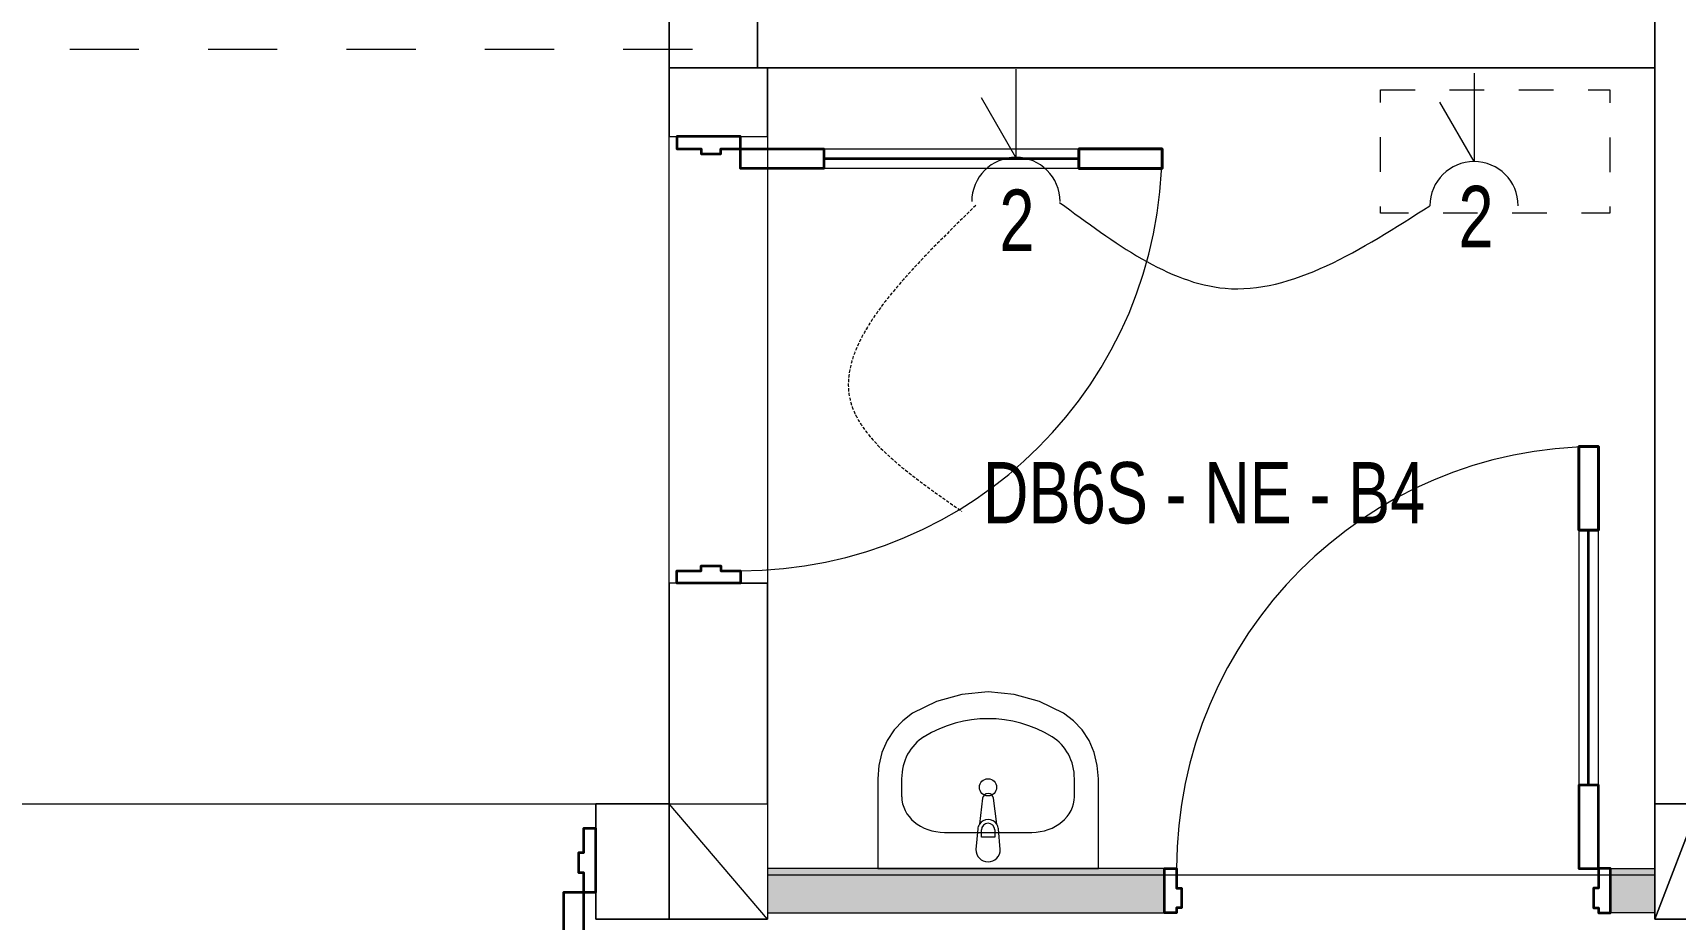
# Model space of a CAD drawing. Header units: millimetres. Extents: x -12392 to 16131, y -4930 to 15514.
# Drawn here: x -6908 to -3559, y 3773 to 5580 of the extents above; entities that cross this region are included whole.
import ezdxf

# ---------------------------------------------------------------- set-up
doc = ezdxf.new("R2010")
doc.units = ezdxf.units.MM
for name, pattern in [('IMPORT-Dashed', [282.222223, 141.111112, -141.111112]), ('IMPORT-Small Dashed', [141.111111, 70.555556, -70.555556]), ('WSP_NZ_Hidden', [9.5, 6.5, -3])]:
    doc.linetypes.add(name, pattern=pattern)
for name, color, linetype, lineweight in [('A-Des_ Fittings General_Pen_No__1', 250, 'Continuous', 13), ('A-Des_ Walls', 250, 'Continuous', 13), ('A-Des_ Walls_Pen_No__81', 251, 'Continuous', 18), ('L06 Enlarged Ground Proposed Plan 01_GFEnlarged Proposed Plan 01_dwg', 8, 'Continuous', 13), ('New_A-Des_ Fittings General_Pen_No__1', 250, 'Continuous', 13), ('New_A-Des_ Fittings Plumbing_Pen_No__75', 7, 'Continuous', 18), ('New_A-Des_ Walls_Pen_No__193', 9, 'Continuous', 13), ('New_A-Des_ Walls_Pen_No__27', 7, 'Continuous', 18), ('New_A-Des_ Walls_Pen_No__7', 250, 'Continuous', 13), ('New_A-Des_ Zones_Pen_No__94', 7, 'Continuous', 18), ('New_ARCHICAD Doors_Pen_No__3', 7, 'Continuous', 18), ('New_ARCHICAD Doors_Pen_No__43', 130, 'Continuous', 35), ('Non-Essential Power - MEC', 10, 'Continuous', 13)]:
    doc.layers.add(name, color=color, linetype=linetype, lineweight=lineweight)
doc.styles.add('Arial Narrow', font='ARIALN.TTF', dxfattribs={"width": 0.9, "height": 125})

# ---------------------------------------------------------------- blocks, each defined once
blk = doc.blocks.new('L06 Enlarged Ground Proposed Plan 01_GFEnlarged Proposed Plan 01_dwg_Wall_21_1-12186666-NEW GROUND FLOOR LAYOUT - ELECTRICAL PROPOSED PLAN 01')
at = {"layer": 'A-Des_ Walls', "color": 10}
for p, q in [((-3510.3, 4128.3), (-3510.3, 6108.3)), ((-3510.3, 4008.3), (-3510.3, 4128.3))]:
    blk.add_line(p, q, dxfattribs=at)
at = {"layer": 'A-Des_ Walls', "color": 10, "flags": 128}
blk.add_lwpolyline([(-3600.3, 8033.3), (-3600.3, 8008.3), (-3510.3, 8008.3), (-3510.3, 8033.3)], close=True, dxfattribs=at)
blk.add_lwpolyline([(-3510.3, 6108.3), (-3510.3, 7808.3), (-3600.3, 7808.3), (-3600.3, 4008.3), (-3510.3, 4008.3)], dxfattribs=at)
at = {"layer": 'A-Des_ Walls_Pen_No__81', "color": 254}
for p, q in [((-3600.3, 7808.3), (-3600.3, 5613.3)), ((-3510.3, 6108.3), (-3510.3, 7808.3)), ((-3510.3, 4128.3), (-3510.3, 6108.3)), ((-3600.3, 5508.3), (-3600.3, 4008.3)), ((-3510.3, 4008.3), (-3510.3, 4128.3))]:
    blk.add_line(p, q, dxfattribs=at)
at = {"layer": 'A-Des_ Walls_Pen_No__81', "color": 254, "flags": 128}
blk.add_lwpolyline([(-3510.3, 8008.3), (-3510.3, 8033.3), (-3600.3, 8033.3), (-3600.3, 8008.3)], dxfattribs=at)
blk = doc.blocks.new('L06 Enlarged Ground Proposed Plan 01_GFEnlarged Proposed Plan 01_dwg_Wall_38_1-12186688-NEW GROUND FLOOR LAYOUT - ELECTRICAL PROPOSED PLAN 01')
at = {"layer": 'A-Des_ Walls', "color": 10}
blk.add_line((-3600.3, 3773.3), (-3164.1, 3773.3), dxfattribs=at)
at = {"layer": 'A-Des_ Walls', "color": 10, "flags": 128}
blk.add_lwpolyline([(-3600.3, 4008.3), (-3600.3, 3773.3), (-3510.3, 4008.3)], close=True, dxfattribs=at)
blk.add_lwpolyline([(-2917.7, 3773.3), (-2015.3, 3773.3), (-2015.3, 3828.3), (-2015.3, 3958.3), (-2015.3, 4008.3), (-3510.3, 4008.3), (-3600.3, 3773.3)], dxfattribs=at)
at = {"layer": 'A-Des_ Walls_Pen_No__81', "color": 254, "flags": 128}
blk.add_lwpolyline([(-3164.1, 3773.3), (-3600.3, 3773.3), (-3600.3, 4008.3)], dxfattribs=at)
blk = doc.blocks.new('L06 Enlarged Ground Proposed Plan 01_GFEnlarged Proposed Plan 01_dwg_Wall_74_1-12186747-NEW GROUND FLOOR LAYOUT - ELECTRICAL PROPOSED PLAN 01')
at = {"layer": 'A-Des_ Walls', "color": 10, "flags": 128}
blk.add_lwpolyline([(-5430.3, 5508.3), (-3600.3, 5508.3), (-3600.3, 5613.3), (-5430.3, 5613.3)], close=True, dxfattribs=at)
at = {"layer": 'A-Des_ Walls_Pen_No__81', "color": 254}
for p, q in [((-3600.3, 5613.3), (-5430.3, 5613.3)), ((-5430.3, 5508.3), (-3600.3, 5508.3))]:
    blk.add_line(p, q, dxfattribs=at)
blk = doc.blocks.new('L06 Enlarged Ground Proposed Plan 01_GFEnlarged Proposed Plan 01_dwg_Basin 24-12186965-NEW GROUND FLOOR LAYOUT - ELECTRICAL PROPOSED PLAN 01')
at = {"layer": 'New_A-Des_ Fittings Plumbing_Pen_No__75', "color": 253}
for p, q in [((-5136.4, 4022.9), (-5136.4, 4059.6)), ((-4784.2, 4022.9), (-4784.2, 4059.6)), ((-4971.4, 4019.6), (-4978, 3966.6)), ((-4942.6, 3966.6), (-4949.2, 4019.6)), ((-4981.3, 3957.1), (-4985.3, 3915.2)), ((-4935.3, 3915.2), (-4939.3, 3957.1)), ((-5049.4, 3950.2), (-4871.2, 3950.2))]:
    blk.add_line(p, q, dxfattribs=at)
at = {"layer": 'New_A-Des_ Fittings Plumbing_Pen_No__75', "color": 253, "flags": 128}
blk.add_lwpolyline([(-4735.3, 3876.3), (-4735.3, 4059.6), (-4737.5, 4086.6), (-4743.9, 4112.7), (-4754.4, 4137.1), (-4768.7, 4159), (-4786.2, 4177.8), (-4806.4, 4192.8), (-4855.3, 4216.7), (-4907.1, 4231.4), (-4960.3, 4236.3), (-5013.5, 4231.4), (-5065.3, 4216.7), (-5114.2, 4192.8), (-5134.4, 4177.8), (-5151.9, 4159), (-5166.2, 4137.1), (-5176.7, 4112.7), (-5183.1, 4086.6), (-5185.3, 4059.6), (-5185.3, 3876.3)], close=True, dxfattribs=at)
blk.add_lwpolyline([(-4946.7, 3955), (-4946.7, 3940.1), (-4973.9, 3940.1), (-4973.9, 3955)], dxfattribs=at)
at = {"layer": 'New_A-Des_ Fittings Plumbing_Pen_No__75', "color": 253}
blk.add_circle((-4960.3, 4042), 17.5, dxfattribs=at)
for centre, radius, start, end in [((-4960.3, 4018.2), 11.2, 7.1389, 172.8611), ((-4960.3, 3955.2), 21.1, 147.229, 174.8304), ((-4960.3, 3955.2), 21.1, 32.771, 147.229), ((-4960.3, 3955), 13.6, 0, 180), ((-4960.3, 3955.2), 21.1, 5.1696, 32.771), ((-4960.3, 3915.2), 25, 180, 0)]:
    blk.add_arc(centre, radius, start, end, dxfattribs=at)
for centre, major_axis, ratio, start_param, end_param in [((-4960.3, 3876.3), (0, 305.5), 0.896739, 5.78621, 6.78016), ((-5049.5, 4059.6), (0, 97), 0.896739, 0.496975, 1.570796), ((-4871.2, 4059.6), (0, 97), 0.896739, 4.712389, 5.78621), ((-5049.3, 4022.9), (87, 0), 0.835889, 3.141593, 4.712389), ((-4871.3, 4022.9), (87, 0), 0.835889, 4.712389, 6.283185)]:
    blk.add_ellipse(centre, major_axis=major_axis, ratio=ratio, start_param=start_param, end_param=end_param, dxfattribs=at)
blk = doc.blocks.new('L06 Enlarged Ground Proposed Plan 01_GFEnlarged Proposed Plan 01_dwg_CI Tools Door_5-12187344-NEW GROUND FLOOR LAYOUT - ELECTRICAL PROPOSED PLAN 01')
at = {"layer": 'New_ARCHICAD Doors_Pen_No__3', "color": 253, "flags": 128}
blk.add_lwpolyline([(-5465.3, 5303.3), (-5465.3, 5343.3), (-4605.3, 5343.3), (-4605.3, 5303.3)], close=True, dxfattribs=at)
at = {"layer": 'New_ARCHICAD Doors_Pen_No__3', "color": 253}
blk.add_arc((-5465.3, 5343.3), 860, 270, 0, dxfattribs=at)
at = {"layer": 'New_ARCHICAD Doors_Pen_No__43', "color": 133}
blk.add_line((-5295.3, 5323.3), (-4775.3, 5323.3), dxfattribs=at)
at = {"layer": 'New_ARCHICAD Doors_Pen_No__43', "color": 133, "flags": 128}
for points in [[(-5545.3, 5333.3), (-5505.3, 5333.3), (-5505.3, 5343.3), (-5465.3, 5343.3), (-5465.3, 5368.3), (-5595.3, 5368.3), (-5595.3, 5343.3), (-5545.3, 5343.3), (-5545.3, 5333.3), (-5505.3, 5333.3), (-5505.3, 5343.3), (-5465.3, 5343.3), (-5465.3, 5368.3), (-5595.3, 5368.3), (-5595.3, 5343.3), (-5545.3, 5343.3)], [(-5295.3, 5303.3), (-5465.3, 5303.3), (-5465.3, 5343.3), (-5295.3, 5343.3), (-5295.3, 5303.3), (-5465.3, 5303.3), (-5465.3, 5343.3), (-5295.3, 5343.3)], [(-4605.3, 5303.3), (-4605.3, 5343.3), (-4775.3, 5343.3), (-4775.3, 5303.3), (-4775.3, 5343.3), (-4605.3, 5343.3), (-4605.3, 5303.3), (-4775.3, 5303.3)], [(-5545.3, 4493.3), (-5505.3, 4493.3), (-5505.3, 4483.3), (-5465.3, 4483.3), (-5465.3, 4458.3), (-5595.3, 4458.3), (-5595.3, 4483.3), (-5545.3, 4483.3), (-5545.3, 4493.3), (-5505.3, 4493.3), (-5505.3, 4483.3), (-5465.3, 4483.3), (-5465.3, 4458.3), (-5595.3, 4458.3), (-5595.3, 4483.3), (-5545.3, 4483.3)]]:
    blk.add_lwpolyline(points, close=True, dxfattribs=at)
blk = doc.blocks.new('L06 Enlarged Ground Proposed Plan 01_GFEnlarged Proposed Plan 01_dwg_CI Tools Door_3-12187345-NEW GROUND FLOOR LAYOUT - ELECTRICAL PROPOSED PLAN 01')
at = {"layer": 'New_ARCHICAD Doors_Pen_No__3', "color": 253, "flags": 128}
blk.add_lwpolyline([(-5825.3, 3828.3), (-5785.3, 3828.3), (-5785.3, 2633.3), (-5825.3, 2633.3)], close=True, dxfattribs=at)
at = {"layer": 'New_ARCHICAD Doors_Pen_No__3', "color": 253}
blk.add_arc((-5785.3, 3828.3), 1195, 180, 270, dxfattribs=at)
at = {"layer": 'New_ARCHICAD Doors_Pen_No__43', "color": 133}
blk.add_line((-5805.3, 3463.3), (-5805.3, 2983.3), dxfattribs=at)
at = {"layer": 'New_ARCHICAD Doors_Pen_No__43', "color": 133, "flags": 128}
for points in [[(-6970.3, 3908.3), (-6970.3, 3868.3), (-6980.3, 3868.3), (-6980.3, 3828.3), (-7005.3, 3828.3), (-7005.3, 3958.3), (-6980.3, 3958.3), (-6980.3, 3908.3), (-6970.3, 3908.3), (-6970.3, 3868.3), (-6980.3, 3868.3), (-6980.3, 3828.3), (-7005.3, 3828.3), (-7005.3, 3958.3), (-6980.3, 3958.3), (-6980.3, 3908.3)], [(-5795.3, 3908.3), (-5795.3, 3868.3), (-5785.3, 3868.3), (-5785.3, 3828.3), (-5760.3, 3828.3), (-5760.3, 3958.3), (-5785.3, 3958.3), (-5785.3, 3908.3), (-5795.3, 3908.3), (-5795.3, 3868.3), (-5785.3, 3868.3), (-5785.3, 3828.3), (-5760.3, 3828.3), (-5760.3, 3958.3), (-5785.3, 3958.3), (-5785.3, 3908.3)], [(-5825.3, 3463.3), (-5825.3, 3828.3), (-5785.3, 3828.3), (-5785.3, 3463.3), (-5825.3, 3463.3), (-5825.3, 3828.3), (-5785.3, 3828.3), (-5785.3, 3463.3)], [(-5825.3, 2633.3), (-5785.3, 2633.3), (-5785.3, 2983.3), (-5825.3, 2983.3), (-5785.3, 2983.3), (-5785.3, 2633.3), (-5825.3, 2633.3), (-5825.3, 2983.3)]]:
    blk.add_lwpolyline(points, close=True, dxfattribs=at)
blk = doc.blocks.new('L06 Enlarged Ground Proposed Plan 01_GFEnlarged Proposed Plan 01_dwg_CI Tools Door_9-12187346-NEW GROUND FLOOR LAYOUT - ELECTRICAL PROPOSED PLAN 01')
at = {"layer": 'New_ARCHICAD Doors_Pen_No__3', "color": 253, "flags": 128}
blk.add_lwpolyline([(-3755.8, 3876.3), (-3715.8, 3876.3), (-3715.8, 4736.3), (-3755.8, 4736.3)], close=True, dxfattribs=at)
at = {"layer": 'New_ARCHICAD Doors_Pen_No__3', "color": 253}
blk.add_arc((-3715.8, 3876.3), 860, 90, 180, dxfattribs=at)
at = {"layer": 'New_ARCHICAD Doors_Pen_No__43', "color": 133}
blk.add_line((-3735.8, 4046.3), (-3735.8, 4566.3), dxfattribs=at)
at = {"layer": 'New_ARCHICAD Doors_Pen_No__43', "color": 133, "flags": 128}
for points in [[(-3755.8, 4736.3), (-3715.8, 4736.3), (-3715.8, 4566.3), (-3755.8, 4566.3), (-3715.8, 4566.3), (-3715.8, 4736.3), (-3755.8, 4736.3), (-3755.8, 4566.3)], [(-3755.8, 4046.3), (-3755.8, 3876.3), (-3715.8, 3876.3), (-3715.8, 4046.3), (-3755.8, 4046.3), (-3755.8, 3876.3), (-3715.8, 3876.3), (-3715.8, 4046.3)], [(-4565.8, 3836.3), (-4565.8, 3796.3), (-4575.8, 3796.3), (-4575.8, 3786.3), (-4600.8, 3786.3), (-4600.8, 3876.3), (-4575.8, 3876.3), (-4575.8, 3836.3), (-4565.8, 3836.3), (-4565.8, 3796.3), (-4575.8, 3796.3), (-4575.8, 3786.3), (-4600.8, 3786.3), (-4600.8, 3876.3), (-4575.8, 3876.3), (-4575.8, 3836.3)], [(-3725.8, 3836.3), (-3725.8, 3796.3), (-3715.8, 3796.3), (-3715.8, 3786.3), (-3690.8, 3786.3), (-3690.8, 3876.3), (-3715.8, 3876.3), (-3715.8, 3836.3), (-3725.8, 3836.3), (-3725.8, 3796.3), (-3715.8, 3796.3), (-3715.8, 3786.3), (-3690.8, 3786.3), (-3690.8, 3876.3), (-3715.8, 3876.3), (-3715.8, 3836.3)]]:
    blk.add_lwpolyline(points, close=True, dxfattribs=at)
blk = doc.blocks.new('L06 Enlarged Ground Proposed Plan 01_GFEnlarged Proposed Plan 01_dwg-12095837-NEW GROUND FLOOR LAYOUT - ELECTRICAL PROPOSED PLAN 01')
at = {"layer": 'New_A-Des_ Walls_Pen_No__193', "lineweight": 18}
for points in [[(-4600.8, 3786.3), (-4600.8, 3876.3), (-5410.3, 3876.3), (-5410.3, 3786.3)], [(-3600.3, 3786.3), (-3600.3, 3876.3), (-3690.8, 3876.3), (-3690.8, 3786.3)]]:
    blk.add_hatch(color=50, dxfattribs=at).paths.add_polyline_path(points)
at = {"color": 10, "lineweight": 13, "flags": 128}
for points in [[(-5590.3, 6032.2), (-5610.3, 6032.2), (-5610.3, 5508.3), (-5430.3, 5508.3), (-5430.3, 6032.2), (-5450.3, 6032.2), (-5555.3, 6032.2)], [(-5610.3, 5508.3), (-5610.3, 5368.3), (-5595.3, 5368.3), (-5465.3, 5368.3), (-5410.3, 5368.3), (-5410.3, 5508.3)], [(-5410.3, 4008.3), (-5410.3, 3773.3), (-5610.3, 4008.3), (-5410.3, 4008.3), (-5410.3, 4458.3), (-5465.3, 4458.3), (-5595.3, 4458.3), (-5610.3, 4458.3), (-5610.3, 4008.3)], [(-5760.3, 3828.3), (-5760.3, 3773.3), (-5610.3, 3773.3), (-5610.3, 4008.3), (-5760.3, 4008.3), (-5760.3, 3958.3)], [(-5610.3, 3773.3), (-5410.3, 3773.3), (-5610.3, 4008.3)]]:
    blk.add_lwpolyline(points, close=True, dxfattribs=at)
at = {"layer": 'A-Des_ Fittings General_Pen_No__1', "color": 9, "linetype": 'IMPORT-Dashed'}
blk.add_line((-5563, 5546), (-6908.2, 5546), dxfattribs=at)
at = {"layer": 'A-Des_ Walls_Pen_No__81', "color": 254, "flags": 128}
for points in [[(-5610.3, 6032.2), (-5610.3, 5508.3), (-5430.3, 5508.3)], [(-5595.3, 5368.3), (-5465.3, 5368.3), (-5410.3, 5368.3), (-5410.3, 5508.3), (-5610.3, 5508.3), (-5610.3, 5368.3)], [(-5595.3, 4458.3), (-5465.3, 4458.3), (-5410.3, 4458.3), (-5410.3, 4008.3), (-5410.3, 3773.3), (-5760.3, 3773.3)], [(-5610.3, 4458.3), (-5610.3, 4008.3), (-5760.3, 4008.3)]]:
    blk.add_lwpolyline(points, dxfattribs=at)
at = {"layer": 'New_A-Des_ Fittings General_Pen_No__1', "color": 9, "linetype": 'IMPORT-Small Dashed', "flags": 128}
blk.add_lwpolyline([(-4160.2, 5463.5), (-3692.7, 5463.5), (-3692.7, 5212.5), (-4160.2, 5212.5)], close=True, dxfattribs=at)
at = {"layer": 'New_A-Des_ Walls_Pen_No__27', "color": 253, "flags": 128}
blk.add_lwpolyline([(-5760.3, 3773.3), (-5760.3, 3828.3), (-5760.3, 3958.3), (-5760.3, 4008.3)], dxfattribs=at)
at = {"layer": 'New_A-Des_ Walls_Pen_No__7', "color": 9, "flags": 128}
blk.add_lwpolyline([(-4600.8, 3786.3), (-4600.8, 3876.3), (-5410.3, 3876.3), (-5410.3, 3786.3), (-4600.8, 3786.3)], dxfattribs=at)
blk.add_lwpolyline([(-3600.3, 3876.3), (-3600.3, 3786.3), (-3690.8, 3786.3), (-3690.8, 3876.3)], close=True, dxfattribs=at)
at = {"layer": 'New_A-Des_ Zones_Pen_No__94', "color": 253, "flags": 128}
for points in [[(-10975.3, 5793.3), (-10975.3, 4593.3), (-10340.3, 4593.3), (-10340.3, 4008.3), (-8665.3, 4008.3), (-8665.3, 4338.3), (-7230.3, 4338.3), (-7230.3, 4008.3), (-5610.3, 4008.3), (-5610.3, 5508.3), (-5610.3, 6943.3), (-6245.3, 6943.3), (-6245.3, 7793.3), (-5610.3, 7793.3), (-5610.3, 7808.3), (-10565.3, 7808.3), (-10565.3, 7583.3), (-10975.3, 7583.3), (-10975.3, 7293.3), (-10625.3, 7293.3), (-10625.3, 5793.3)], [(-5410.3, 3863.3), (-3600.3, 3863.3), (-3600.3, 5508.3), (-5410.3, 5508.3)]]:
    blk.add_lwpolyline(points, close=True, dxfattribs=at)
for name in ['L06 Enlarged Ground Proposed Plan 01_GFEnlarged Proposed Plan 01_dwg_Wall_21_1-12186666-NEW GROUND FLOOR LAYOUT - ELECTRICAL PROPOSED PLAN 01', 'L06 Enlarged Ground Proposed Plan 01_GFEnlarged Proposed Plan 01_dwg_Wall_74_1-12186747-NEW GROUND FLOOR LAYOUT - ELECTRICAL PROPOSED PLAN 01', 'L06 Enlarged Ground Proposed Plan 01_GFEnlarged Proposed Plan 01_dwg_CI Tools Door_5-12187344-NEW GROUND FLOOR LAYOUT - ELECTRICAL PROPOSED PLAN 01', 'L06 Enlarged Ground Proposed Plan 01_GFEnlarged Proposed Plan 01_dwg_Wall_38_1-12186688-NEW GROUND FLOOR LAYOUT - ELECTRICAL PROPOSED PLAN 01', 'L06 Enlarged Ground Proposed Plan 01_GFEnlarged Proposed Plan 01_dwg_CI Tools Door_9-12187346-NEW GROUND FLOOR LAYOUT - ELECTRICAL PROPOSED PLAN 01', 'L06 Enlarged Ground Proposed Plan 01_GFEnlarged Proposed Plan 01_dwg_Basin 24-12186965-NEW GROUND FLOOR LAYOUT - ELECTRICAL PROPOSED PLAN 01', 'L06 Enlarged Ground Proposed Plan 01_GFEnlarged Proposed Plan 01_dwg_CI Tools Door_3-12187345-NEW GROUND FLOOR LAYOUT - ELECTRICAL PROPOSED PLAN 01']:
    blk.add_blockref(name, (0, 0))

msp = doc.modelspace()

# ---------------------------------------------------------------- linework, layer by layer
at = {"layer": 'Non-Essential Power - MEC', "lineweight": 18}
for p, q in [((-4903.6, 5505.8), (-4903.6, 5325.8)), ((-3969.2, 5497.4), (-3969.2, 5317.4)), ((-4903.6, 5325.8), (-4973.6, 5447.1)), ((-3969.2, 5317.4), (-4039.2, 5438.6))]:
    msp.add_line(p, q, dxfattribs=at)
for centre in [(-4903.6, 5235.8), (-3969.2, 5227.4)]:
    msp.add_arc(centre, 90, 0, 180, dxfattribs=at)
at = {"layer": 'Non-Essential Power - MEC', "color": 18, "linetype": 'WSP_NZ_Hidden', "true_color": 0x000000}
msp.add_spline([(-4985.1, 5228), (-5240.3, 4826.4), (-5013.5, 4604.4)], degree=3, dxfattribs=at)
at = {"layer": 'Non-Essential Power - MEC'}
msp.add_spline([(-4814.4, 5234.1), (-4476.8, 5059.1), (-4059.2, 5227.4)], degree=3, dxfattribs=at)

# ---------------------------------------------------------------- block references
at = {"layer": 'L06 Enlarged Ground Proposed Plan 01_GFEnlarged Proposed Plan 01_dwg', "color": 253, "lineweight": 18}
msp.add_blockref('L06 Enlarged Ground Proposed Plan 01_GFEnlarged Proposed Plan 01_dwg-12095837-NEW GROUND FLOOR LAYOUT - ELECTRICAL PROPOSED PLAN 01', (0, 0), dxfattribs=at)

# ---------------------------------------------------------------- texts
at = {"layer": 'Non-Essential Power - MEC', "color": 1, "char_height": 125, "width": 86.582, "attachment_point": 1, "style": 'Arial Narrow'}
for insert in [(-4937.3, 5260.2), (-4001.1, 5267.8)]:
    msp.add_mtext('2', dxfattribs=dict(at, insert=insert))
at = {"layer": 'Non-Essential Power - MEC', "color": 7, "insert": (-4970.9, 4704.9), "char_height": 125, "width": 3279.303, "attachment_point": 1, "style": 'Arial Narrow'}
msp.add_mtext('DB6S - NE - B4', dxfattribs=at)

doc.saveas('drawing.dxf')
